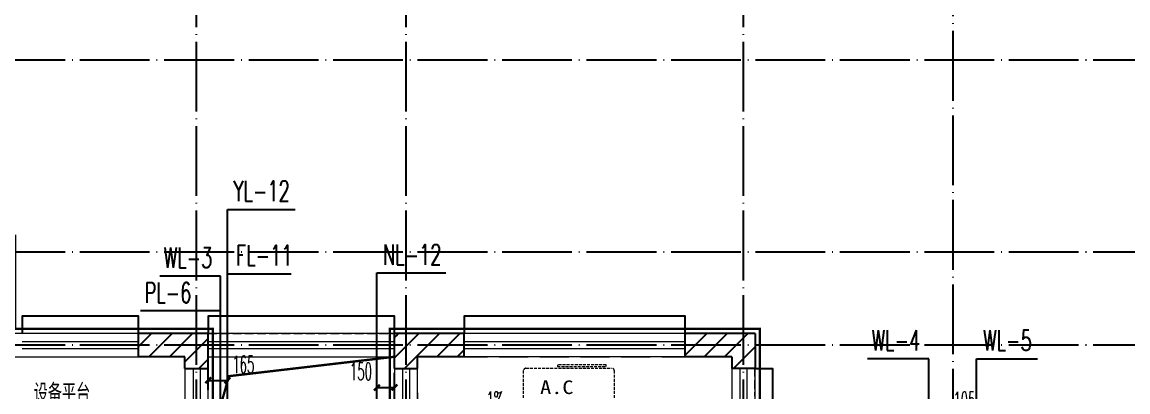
# Model space of a CAD drawing. Extents: x 27938 to 1507990, y 110129 to 923079.
# Drawn here: x 1218264 to 1227769, y 590522 to 593700 of the extents above; entities that cross this region are included whole.
import ezdxf

# ---------------------------------------------------------------- set-up
doc = ezdxf.new("R2010")
doc.units = 0
doc.header["$LTSCALE"] = 1000
doc.header["$MEASUREMENT"] = 0
doc.linetypes.add('DASH', pattern=[0.35, 0.25, -0.1])
doc.linetypes.add('DOTE', pattern=[2.42, 2, -0.2, 0.02, -0.2])
for name, color, linetype in [('----建筑底图', 8, 'Continuous'), ('DIM_SYMB', 3, 'Continuous'), ('DIM_凝结', 150, 'Continuous'), ('DIM_废水', 31, 'Continuous'), ('DIM_污水', 2, 'Continuous'), ('DIM_雨水', 4, 'Continuous'), ('DIM_餐饮排水', 31, 'Continuous'), ('DOTE', 1, 'Continuous'), ('PUB_HATCH', 8, 'Continuous'), ('PUB_TEXT', 4, 'Continuous'), ('WALL', 9, 'Continuous'), ('看线', 251, 'Continuous')]:
    doc.layers.add(name, color=color, linetype=linetype)
doc.layers.add('S-L主梁线', color=4, linetype='DASH', plot=False)
for name, color, linetype, lineweight in [('平面-排水沟', 86, 'Continuous', 15), ('平面-栏杆', 135, 'Continuous', 15), ('平面-看线', 45, 'Continuous', 15), ('平面-空调预留孔', 173, 'Continuous', 15)]:
    doc.layers.add(name, color=color, linetype=linetype, lineweight=lineweight)
doc.styles.add('_TCH_DIM', font='SIMPLEX.shx', dxfattribs={"width": 0.7, "bigfont": 'GBCBIG.shx'})
doc.styles.add('_TCH_DIM_T3', font='SIMPLEX.shx', dxfattribs={"width": 0.494118, "bigfont": 'GBCBIG.shx'})
doc.styles.add('_TWT_SERIAL', font='SIMPLEX', dxfattribs={"width": 0.8, "height": 3.5, "bigfont": 'HZTXT'})
doc.styles.get("Standard").update_dxf_attribs({"font": 'gbenor.shx', "bigfont": 'gbcbig.shx'})
doc.styles.add('黑体', font='simhei.ttf')
doc.dimstyles.new('_TWT_ARCH&&50', dxfattribs={"dimtxt": 148.75, "dimasz": 50, "dimexe": 125, "dimexo": 150, "dimgap": 63.125, "dimtad": 1, "dimdec": 0, "dimzin": 0, "dimdsep": 46, "dimtxsty": '_TCH_DIM_T3', "dimblk": 'ARCHTICK', "dimcen": 0.09, "dimclrt": 7, "dimazin": 2, "dimtfac": 1, "dimtdec": 0, "dimtix": 1, "dimtmove": 2, "dimatfit": 3, "dimfxl": 100, "dimtolj": 1, "dimtzin": 0, "dimarcsym": 0})
pattern_1 = [(45, (0, 89.76), (-88.3884, 88.3884), [])]

# ---------------------------------------------------------------- blocks, each defined once
blk = doc.blocks.new('gsergvr')
at = {"layer": '平面-空调预留孔', "linetype": 'DASH', "ltscale": 0.1}
for p, q in [((34075.4, 17176.2), (34075.4, 17166.2)), ((34085.4, 17156.2), (34438.2, 17156.2)), ((34448.2, 17166.2), (34448.2, 17176.2))]:
    blk.add_line(p, q, dxfattribs=at)
blk.add_lwpolyline([(34679.3, 17515.3), (34259.5, 17515.3), (34259.5, 17500.2), (34679.3, 17500.2)], close=True, dxfattribs=at)
blk.add_lwpolyline([(34728.6, 17176.2), (33988.6, 17176.2, -0.414214), (33968.6, 17196.2), (33968.6, 17466.2, -0.414214), (33988.6, 17486.2), (34728.6, 17486.2, -0.414214), (34748.6, 17466.2), (34748.6, 17196.2, -0.414214)], format="xyb", close=True, dxfattribs=at)
for centre, start, end in [((34085.4, 17166.2), 180, 270), ((34438.2, 17166.2), 270, 0)]:
    blk.add_arc(centre, 10, start, end, dxfattribs=at)
at = {"layer": '平面-空调预留孔', "color": 251, "linetype": 'DASH', "ltscale": 0.1, "true_color": 0x636466, "style": '黑体', "width": 1.2}
blk.add_text('A.C', height=117.05, dxfattribs=at).set_placement((34110.9, 17264.8))
blk = doc.blocks.new('rtyryrtyeeretee')
at = {"layer": '平面-空调预留孔'}
blk.add_blockref('gsergvr', (635673.5, 326705.8), dxfattribs=at)
blk = doc.blocks.new('A$C149A4CC3')
at = {"layer": 'PUB_HATCH'}
h = blk.add_hatch(dxfattribs=at)
h.set_pattern_fill('普通砖', color=256, scale=50, style=0)
h.set_pattern_definition(pattern_1)
h.paths.add_polyline_path([(-6600, -15710.1), (-6400, -15510.1), (-7000, -15510.1), (-7000, -15710.1)])
h = blk.add_hatch(dxfattribs=at)
h.set_pattern_fill('普通砖', color=256, scale=50, style=0)
h.set_pattern_definition(pattern_1)
h.paths.add_polyline_path([(-6400, -15810.1), (-6400, -15510.1), (-6600, -15710.1), (-6600, -15810.1)])
h = blk.add_hatch(dxfattribs=at)
h.set_pattern_fill('普通砖', color=256, scale=50, style=0)
h.set_pattern_definition(pattern_1)
h.paths.add_polyline_path([(-4600, -15810.1), (-4600, -15710.1), (-4800, -15510.1), (-4800, -15810.1)])
h = blk.add_hatch(dxfattribs=at)
h.set_pattern_fill('普通砖', color=256, scale=50, style=0)
h.set_pattern_definition(pattern_1)
h.paths.add_polyline_path([(-4200, -15510.1), (-4800, -15510.1), (-4600, -15710.1), (-4200, -15710.1)])
h = blk.add_hatch(dxfattribs=at)
h.set_pattern_fill('普通砖', color=256, scale=50, style=0)
h.set_pattern_definition(pattern_1)
h.paths.add_polyline_path([(-1900, -15710.1), (-1700, -15510.1), (-2300, -15510.1), (-2300, -15710.1)])
h = blk.add_hatch(dxfattribs=at)
h.set_pattern_fill('普通砖', color=256, scale=50, style=0)
h.set_pattern_definition(pattern_1)
h.paths.add_polyline_path([(-1700, -15510.1), (-1900, -15710.1), (-1900, -15810.1), (-1700, -15810.1)])
at = {"color": 8, "linetype": 'DASH', "ltscale": 0.8, "const_width": 20}
blk.add_lwpolyline([(0, -16470.1), (-1660, -16470.1), (-1660, -15470.1), (-4840, -15470.1), (-4840, -16470.1), (-6360, -16470.1), (-6360, -15470.1), (-8060, -15470.1), (-8060, -14670.1), (-10160, -14670.1), (-10160, -13020.1), (-14840, -13020.1), (-14840, -14670.1), (-16940, -14670.1), (-16940, -15470.1), (-18640, -15470.1), (-18640, -16470.1), (-20160, -16470.1), (-20160, -15470.1), (-23340, -15470.1)], dxfattribs=at)
at = {"color": 8, "const_width": 20}
blk.add_lwpolyline([(-6400.3, -16510.1), (-6222.1, -15876.7), (-4800, -15710.1)], dxfattribs=at)
at = {"layer": 'DOTE', "color": 169, "linetype": 'DOTE', "ltscale": 0.3}
for p, q in [((-6500, -19410.1), (-6500, -11458)), ((-4700, -19410.1), (-4700, -11458)), ((-1800, -19410.1), (-1800, -11458)), ((0, -11458), (0, -26899.5)), ((25039.9, -13160.1), (-25818.8, -13160.1)), ((25039.9, -14810.1), (-25818.8, -14810.1)), ((25039.9, -15610.1), (-25818.8, -15610.1))]:
    blk.add_line(p, q, dxfattribs=at)
at = {"layer": 'WALL', "color": 8}
for p, q in [((-6400, -15510.1), (-7000, -15510.1)), ((-7000, -15710.1), (-7000, -15510.1)), ((-6400, -15810.1), (-6400, -15510.1)), ((-4800, -15810.1), (-4800, -15510.1)), ((-4200, -15510.1), (-4800, -15510.1)), ((-4200, -15710.1), (-4200, -15510.1)), ((-1700, -15510.1), (-2300, -15510.1)), ((-2300, -15710.1), (-2300, -15510.1)), ((-1700, -15510.1), (-1700, -15810.1)), ((-6600, -15710.1), (-7000, -15710.1)), ((-6600, -15810.1), (-6600, -15710.1)), ((-4600, -15810.1), (-4600, -15710.1)), ((-4200, -15710.1), (-4600, -15710.1)), ((-1900, -15710.1), (-2300, -15710.1)), ((-1900, -15710.1), (-1900, -15810.1)), ((-6600, -15810.1), (-6400, -15810.1)), ((-4800, -15810.1), (-4600, -15810.1)), ((-1700, -15810.1), (-1900, -15810.1))]:
    blk.add_line(p, q, dxfattribs=at)
at = {"layer": '平面-栏杆', "color": 8}
for points in [[(-8000, -15579.9), (-7000, -15579.8)], [(-6400, -15580), (-4800, -15579.8)], [(-4200, -15580.1), (-2300, -15579.8)], [(-8000, -15639.9), (-7000, -15639.8)], [(-6400, -15640), (-4800, -15639.8)], [(-4200, -15640.1), (-2300, -15639.8)], [(-6530, -15810.1), (-6529.7, -16510.1)], [(-6470, -15810.1), (-6469.7, -16510.1)], [(-4730, -15810.1), (-4729.7, -16510.1)], [(-4670, -15810.1), (-4669.7, -16510.1)], [(-1830.3, -15810.1), (-1830, -16510.1)], [(-1770.3, -15810.1), (-1770, -16510.1)]]:
    blk.add_lwpolyline(points, dxfattribs=at)
at = {"layer": '平面-看线', "color": 8}
for p, q in [((-6399.7, -16510.1), (-6400, -15810.1)), ((-4599.7, -16510.1), (-4600, -15810.1))]:
    blk.add_line(p, q, dxfattribs=at)
at = {"layer": '平面-看线', "color": 8, "linetype": 'DASH', "ltscale": 0.3}
blk.add_line((-1700, -16510.1), (-1700.3, -15810.1), dxfattribs=at)
for points in [[(-7000, -15510.1), (-8000, -15510.1)], [(-6400, -15510.1), (-4800, -15510.1)], [(-2300, -15510.1), (-4200, -15510.1)]]:
    blk.add_lwpolyline(points, dxfattribs=at)
at = {"layer": '平面-看线', "color": 8}
for points in [[(-8000, -15710.1), (-7000, -15710.1)], [(-6400, -15710.1), (-4800, -15710.1)], [(-2300, -15710.1), (-4200, -15710.1)], [(-6600, -15810.1), (-6599.7, -16510.1)], [(-4800, -15810.1), (-4799.7, -16510.1)], [(-1900.3, -15810.1), (-1900, -16510.1)]]:
    blk.add_lwpolyline(points, dxfattribs=at)
at = {"layer": '看线', "color": 8, "ltscale": 0.5}
for points in [[(-7000, -15510.1), (-7000, -15360.1), (-8000, -15360.1), (-8000, -15510.1)], [(-4800, -15510.1), (-4800, -15360.1), (-6400, -15360.1), (-6400, -15510.1)], [(-2300, -15510.1), (-2300, -15360.1), (-4200, -15360.1), (-4200, -15510.1)], [(-1700.3, -15810.1), (-1550.3, -15810.1), (-1550.3, -16360.1), (0, -16360.1)]]:
    blk.add_lwpolyline(points, dxfattribs=at)
at = {"color": 8}
blk.add_blockref('rtyryrtyeeretee', (-673331.9, -360001.1), dxfattribs=at)
at = {"layer": 'PUB_TEXT', "color": 8}
blk.add_text('设备平台', height=168.79, dxfattribs=at).set_placement((-7900.2, -16111.1))
at = {"layer": '平面-排水沟', "color": 7, "style": '_TCH_DIM', "width": 0.494118}
blk.add_text('1%', height=148.75, dxfattribs=at).set_placement((-4008.7, -16156))
blk = doc.blocks.new('A$C63B2058D')
at = {"layer": 'S-L主梁线', "color": 0, "linetype": 'ByBlock', "lineweight": 18}
for p, q in [((7150, 5300), (5550, 5300)), ((8950, 5300), (7150, 5300)), ((11950, 5300), (8950, 5300)), ((11950, 4300), (11950, 5300)), ((7250, 5100), (8850, 5100)), ((7250, 4300), (7250, 5100)), ((8850, 5100), (8850, 4300))]:
    blk.add_line(p, q, dxfattribs=at)
at = {"layer": 'S-L主梁线', "color": 0, "linetype": 'DASH', "lineweight": 18}
for p, q in [((5550, 5100), (7050, 5100)), ((7050, 5100), (7050, 4300)), ((9050, 5100), (11750, 5100)), ((9050, 4300), (9050, 5100)), ((11750, 5100), (11750, 4300))]:
    blk.add_line(p, q, dxfattribs=at)
blk = doc.blocks.new('_ArchTick')
at = {"color": 0, "linetype": 'ByBlock', "const_width": 0.4}
blk.add_lwpolyline([(-0.5, -0.5), (0.5, 0.5)], dxfattribs=at)
blk = doc.blocks.new('*D391')
at = {"layer": 'Defpoints', "color": 0}
for p in [(1226468.7, 590167.4), (1226363.6, 589719), (1226468.7, 589719)]:
    blk.add_point(p, dxfattribs=at)
at = {"layer": 'DIM_SYMB', "color": 0, "lineweight": -2}
for p, q in [((1226363.6, 589869), (1226363.6, 590292.4)), ((1226468.7, 589869), (1226468.7, 590292.4)), ((1226363.6, 590167.4), (1226313.6, 590167.4)), ((1226363.6, 590167.4), (1226468.7, 590167.4)), ((1226468.7, 590167.4), (1226518.7, 590167.4))]:
    blk.add_line(p, q, dxfattribs=at)
at = {"layer": 'DIM_SYMB', "color": 0, "lineweight": -2, "xscale": 50, "yscale": 50, "zscale": 50}
blk.add_blockref('_ArchTick', (1226363.6, 590167.4), dxfattribs=at)
at = {"layer": 'DIM_SYMB', "color": 0, "lineweight": -2, "xscale": 50, "yscale": 50, "zscale": 50, "rotation": 180}
blk.add_blockref('_ArchTick', (1226468.7, 590167.4), dxfattribs=at)
at = {"layer": 'DIM_SYMB', "color": 7, "insert": (1226363.6, 590448.9), "char_height": 148.75, "attachment_point": 5, "style": '_TCH_DIM_T3'}
blk.add_mtext('\\A1;105', dxfattribs=at)
blk = doc.blocks.new('*D446')
at = {"layer": 'Defpoints', "color": 0}
for p in [(1221463.7, 590560.2), (1221313.6, 590189.5), (1221463.8, 590189.6)]:
    blk.add_point(p, dxfattribs=at)
at = {"layer": 'DIM_SYMB', "color": 0, "lineweight": -2}
for p, q in [((1221313.5, 590339.5), (1221313.4, 590685.1)), ((1221463.8, 590339.6), (1221463.6, 590685.2)), ((1221313.4, 590560.1), (1221463.7, 590560.2))]:
    blk.add_line(p, q, dxfattribs=at)
at = {"layer": 'DIM_SYMB', "color": 0, "lineweight": -2, "xscale": 50, "yscale": 50, "zscale": 50}
for p, rotation in [((1221313.4, 590560.1), 180.0243179455382), ((1221463.7, 590560.2), 0.02431794553816522)]:
    blk.add_blockref('_ArchTick', p, dxfattribs=dict(at, rotation=rotation))
at = {"layer": 'DIM_SYMB', "color": 7, "insert": (1221175.9, 590697.5), "char_height": 148.75, "attachment_point": 5, "rotation": 0.02432, "style": '_TCH_DIM_T3'}
blk.add_mtext('\\A1;150', dxfattribs=at)
blk = doc.blocks.new('*D493')
at = {"layer": 'Defpoints', "color": 0}
for p in [(1220028.5, 590621.2), (1219863.7, 590388.9), (1220028.6, 590389)]:
    blk.add_point(p, dxfattribs=at)
at = {"layer": 'DIM_SYMB', "color": 0, "lineweight": -2}
for p, q in [((1219863.7, 590538.9), (1219863.6, 590746.1)), ((1220028.5, 590539), (1220028.5, 590746.2)), ((1219863.7, 590621.1), (1220028.5, 590621.2))]:
    blk.add_line(p, q, dxfattribs=at)
at = {"layer": 'DIM_SYMB', "color": 0, "lineweight": -2, "xscale": 50, "yscale": 50, "zscale": 50}
for p, rotation in [((1219863.7, 590621.1), 180.024317862878), ((1220028.5, 590621.2), 0.02431786287802989)]:
    blk.add_blockref('_ArchTick', p, dxfattribs=dict(at, rotation=rotation))
at = {"layer": 'DIM_SYMB', "color": 7, "insert": (1220165.9, 590758.8), "char_height": 148.75, "attachment_point": 5, "rotation": 0.02432, "style": '_TCH_DIM_T3'}
blk.add_mtext('\\A1;165', dxfattribs=at)

msp = doc.modelspace()

# ---------------------------------------------------------------- block references
at = {"layer": '----建筑底图'}
msp.add_blockref('A$C149A4CC3', (1226263.6, 606534.1), dxfattribs=at)

# ---------------------------------------------------------------- next in the draw order: linework, layer by layer
at = {"layer": 'DIM_凝结'}
for p, q in [((1221313.6, 590189.5), (1221313.6, 591544.5)), ((1221313.6, 591544.5), (1221905.7, 591544.5))]:
    msp.add_line(p, q, dxfattribs=at)
at = {"layer": 'DIM_废水'}
for p, q in [((1220028.6, 590189), (1220028.6, 591537.4)), ((1220028.6, 591537.4), (1220575.1, 591537.4))]:
    msp.add_line(p, q, dxfattribs=at)
at = {"layer": 'DIM_污水'}
for p, q in [((1219968.8, 591517.9), (1219446, 591517.9)), ((1219968.8, 589719), (1219968.8, 591517.9)), ((1226058.5, 590806.6), (1225530.9, 590806.6)), ((1226058.5, 589719), (1226058.5, 590806.6)), ((1226468.7, 589719), (1226468.7, 590806.6)), ((1226468.7, 590806.6), (1226991.5, 590806.6))]:
    msp.add_line(p, q, dxfattribs=at)
at = {"layer": 'DIM_雨水'}
for p, q in [((1220028.6, 590389), (1220028.6, 592090.2)), ((1220028.6, 592090.2), (1220610.6, 592090.2))]:
    msp.add_line(p, q, dxfattribs=at)
at = {"layer": 'DIM_餐饮排水'}
for p, q in [((1219968.7, 591218.2), (1219280.3, 591218.2)), ((1219968.7, 589569), (1219968.7, 591218.2))]:
    msp.add_line(p, q, dxfattribs=at)

# ---------------------------------------------------------------- next in the draw order: block references
at = {"layer": 'S-L主梁线', "color": 225, "linetype": 'ByBlock', "lineweight": 18}
msp.add_blockref('A$C63B2058D', (1212613.6, 585724), dxfattribs=at)

# ---------------------------------------------------------------- next in the draw order: texts
at = {"layer": 'DIM_凝结', "color": 7, "style": '_TWT_SERIAL', "width": 0.64}
msp.add_text('NL-12', height=175, dxfattribs=at).set_placement((1221364, 591614.5))
at = {"layer": 'DIM_废水', "color": 7, "style": '_TWT_SERIAL', "width": 0.64}
msp.add_text('FL-11', height=175, dxfattribs=at).set_placement((1220102.8, 591607.4))
at = {"layer": 'DIM_污水', "color": 7, "style": '_TWT_SERIAL', "width": 0.64}
for s, p in [('WL-3', (1219481, 591587.9)), ('WL-4', (1225565.9, 590876.6)), ('WL-5', (1226524.5, 590876.6))]:
    msp.add_text(s, height=175, dxfattribs=at).set_placement(p)
at = {"layer": 'DIM_雨水', "color": 7, "style": '_TWT_SERIAL', "width": 0.64}
msp.add_text('YL-12', height=175, dxfattribs=at).set_placement((1220079.6, 592160.2))
at = {"layer": 'DIM_餐饮排水', "color": 7, "style": '_TWT_SERIAL', "width": 0.64}
msp.add_text('PL-6', height=175, dxfattribs=at).set_placement((1219315.3, 591288.2))

# ---------------------------------------------------------------- next in the draw order: dimensions: what is measured, and where the dimension line sits
at = {"layer": 'DIM_SYMB'}
for base, p1, p2, angle, picture, middle in [((1220028.5, 590621.2), (1219863.7, 590388.9), (1220028.6, 590389), 0.02432, '*D493', (1220165.9, 590758.8)), ((1221463.7, 590560.2), (1221313.6, 590189.5), (1221463.8, 590189.6), 0.02432, '*D446', (1221175.9, 590697.5)), ((1226468.7, 590167.4), (1226363.6, 589719), (1226468.7, 589719), 0, '*D391', (1226363.6, 590448.9))]:
    dim = msp.add_linear_dim(base=base, p1=p1, p2=p2, angle=angle, dimstyle='_TWT_ARCH&&50', dxfattribs=at)
    dim.commit()
    dim.dimension.update_dxf_attribs({"geometry": picture, "text_midpoint": middle, "dimtype": 129})

doc.saveas('drawing.dxf')
